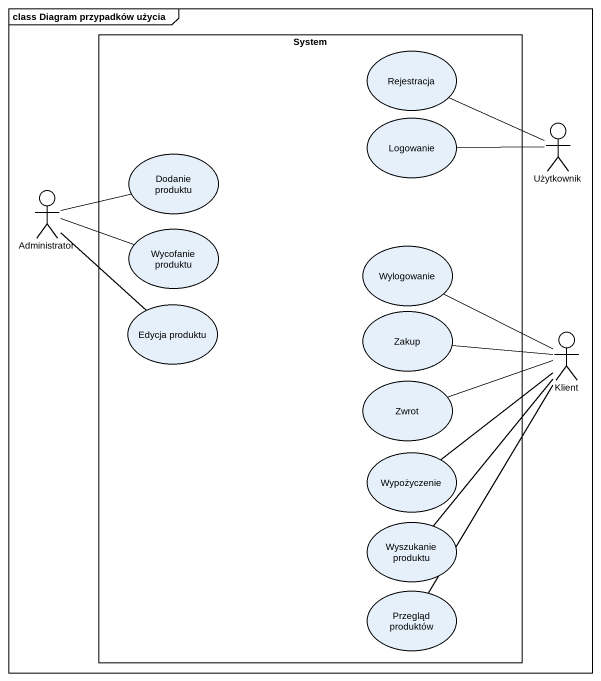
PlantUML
@startuml
mainframe class Diagram przypadków użycia
rectangle System {
  usecase Rejestracja
  usecase Logowanie
  usecase "Dodanie produktu" as Dodanie_produktu
  usecase "Wycofanie produktu" as Wycofanie_produktu
  usecase Wylogowanie
  usecase "Edycja produktu" as Edycja_produktu
  usecase Zakup
  usecase Zwrot
  usecase Wypożyczenie
  usecase "Wyszukanie produktu" as Wyszukanie_produktu
  usecase "Przegląd produktów" as Przegląd_produktów
}
actor Użytkownik
actor Administrator
actor Klient
Użytkownik -left- Rejestracja
Użytkownik -left- Logowanie
Administrator -right- Dodanie_produktu
Administrator -right- Wycofanie_produktu
Administrator -- Edycja_produktu
Klient -left- Wylogowanie
Klient -left- Zakup
Klient -left- Zwrot
Klient -- Wypożyczenie
Klient -- Wyszukanie_produktu
Klient -- Przegląd_produktów
@enduml
